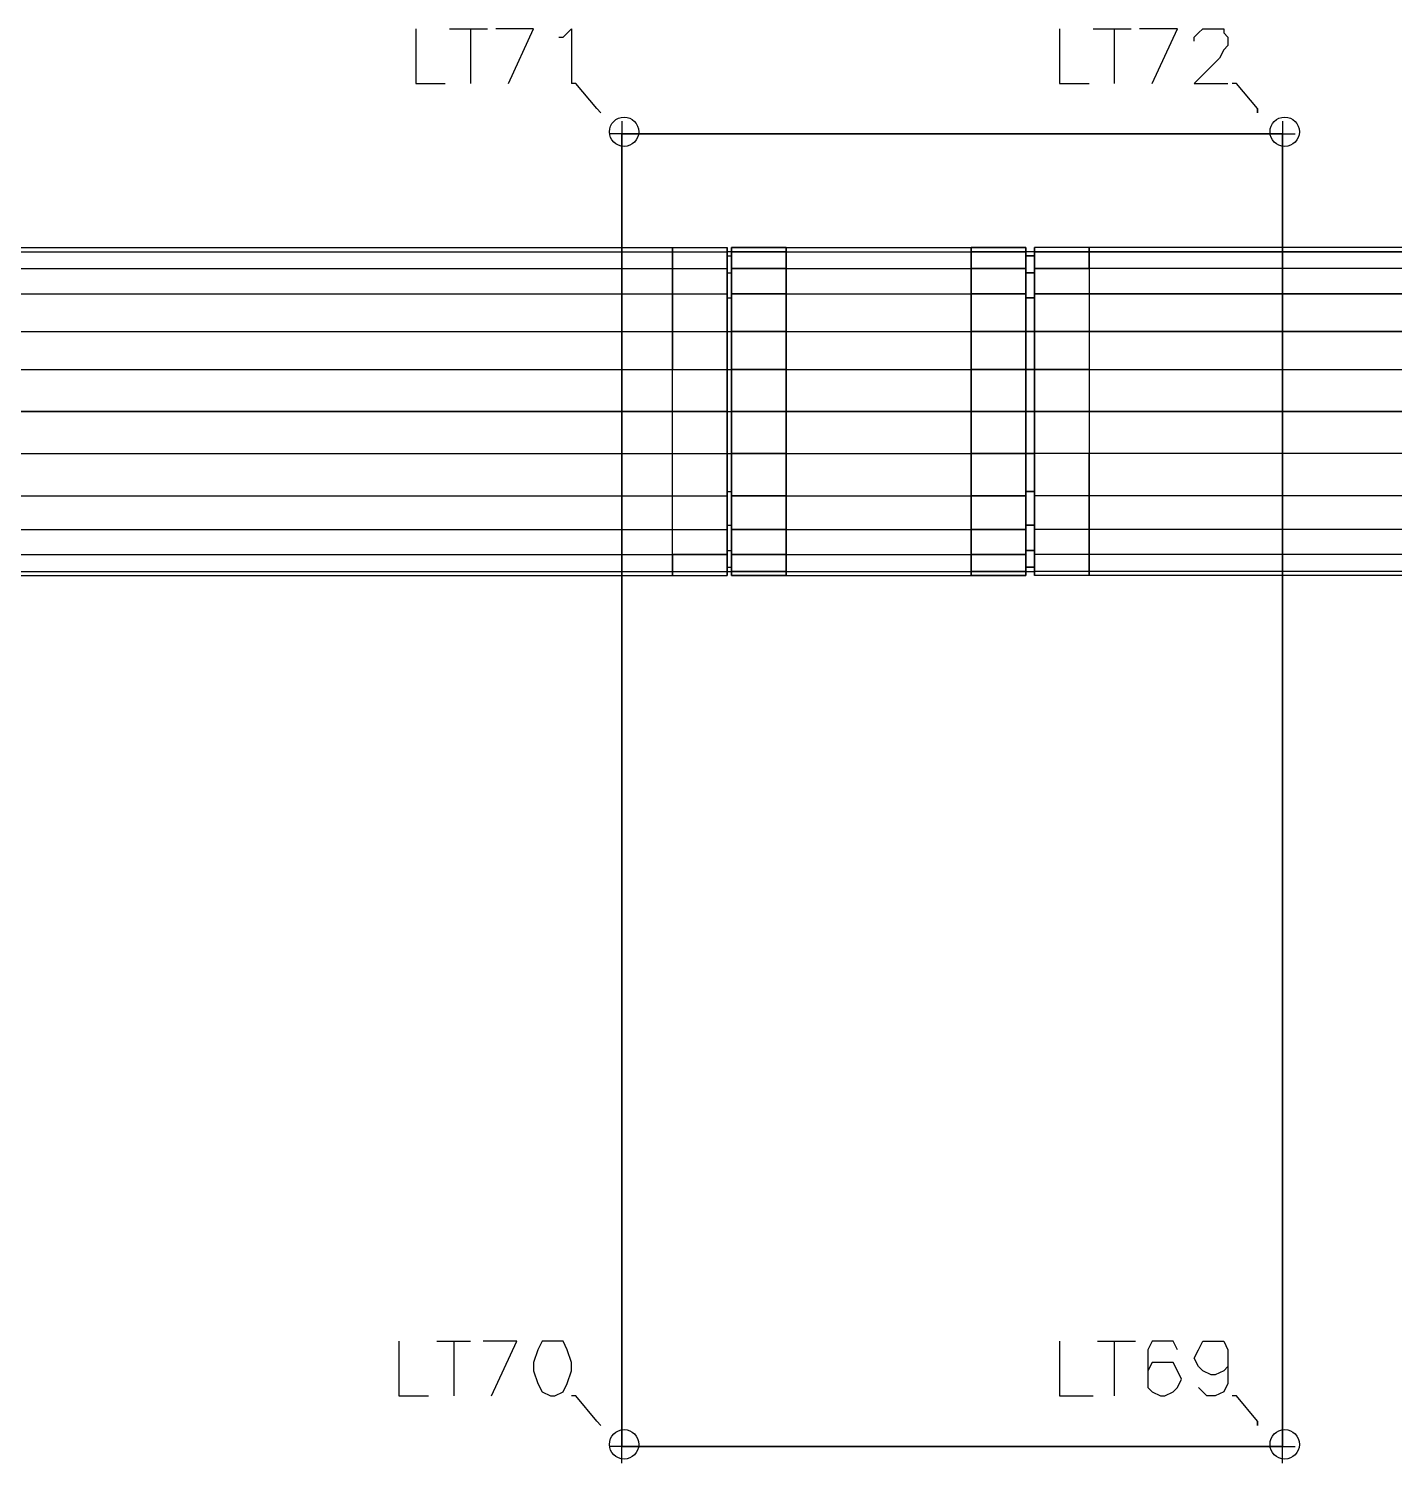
# Model space of a CAD drawing. Header units: metres. Extents: x 114 to 218, y 8 to 180.
# Drawn here: x 166.91 to 171.9, y 129.83 to 135.08 of the extents above; entities that cross this region are included whole.
import ezdxf

# ---------------------------------------------------------------- set-up
doc = ezdxf.new("R2010")
doc.units = ezdxf.units.M
doc.header["$MEASUREMENT"] = 0
for name, color, linetype in [('E-LIGHT', 7, 'Continuous'), ('E-LIGHT-CLRANCE', 7, 'Continuous'), ('E-TFP-LIGHT', 7, 'Continuous'), ('M-SA2S-Conn', 7, 'Continuous'), ('M-SA2S-Round', 7, 'Continuous')]:
    doc.layers.add(name, color=color, linetype=linetype)

msp = doc.modelspace()

# ---------------------------------------------------------------- linework, layer by layer
at = {"layer": 'E-LIGHT', "color": 5, "true_color": 0x0000ff}
for points in [[(171.4959, 129.8935), (169.081, 129.8935), (169.081, 134.6926), (171.4959, 134.6926), (169.081, 134.6926), (169.081, 129.8935), (171.4959, 129.8935)], [(169.081, 134.6926), (169.081, 134.6926)], [(169.081, 134.6926), (169.081, 134.6926)], [(171.4959, 134.6926), (171.4959, 129.8935), (171.4959, 134.6926)], [(171.4959, 134.6926), (171.4959, 134.6926)], [(171.4959, 134.6926), (171.4959, 134.6926)], [(169.081, 129.8935), (169.081, 129.8935)], [(169.081, 129.8935), (169.081, 129.8935)], [(171.4959, 129.8935), (171.4959, 129.8935)], [(171.4959, 129.8935), (171.4959, 129.8935)]]:
    msp.add_lwpolyline(points, dxfattribs=at)
at = {"layer": 'E-LIGHT-CLRANCE', "color": 150, "true_color": 0x007fff}
for points in [[(171.4959, 129.8935), (169.081, 129.8935), (169.081, 134.6926), (171.4959, 134.6926), (169.081, 134.6926), (169.081, 129.8935), (171.4959, 129.8935)], [(169.081, 134.6926), (169.081, 134.6926)], [(169.081, 134.6926), (169.081, 134.6926)], [(171.4959, 134.6926), (171.4959, 129.8935), (171.4959, 134.6926)], [(171.4959, 134.6926), (171.4959, 134.6926)], [(171.4959, 134.6926), (171.4959, 134.6926)], [(169.081, 129.8935), (169.081, 129.8935)], [(169.081, 129.8935), (169.081, 129.8935)], [(171.4959, 129.8935), (171.4959, 129.8935)], [(171.4959, 129.8935), (171.4959, 129.8935)]]:
    msp.add_lwpolyline(points, dxfattribs=at)
at = {"layer": 'E-TFP-LIGHT', "color": 5, "true_color": 0x0000ff}
for points in [[(168.3273, 135.0771), (168.3273, 134.8772), (168.435, 134.8772)], [(168.4504, 135.0771), (168.5888, 135.0771)], [(168.5273, 135.0771), (168.5273, 134.8772)], [(168.6657, 134.8772), (168.758, 135.0771), (168.6196, 135.0771)], [(168.8503, 135.0464), (168.8657, 135.0464), (168.8964, 135.0771), (168.8964, 134.8772)], [(170.6807, 135.0771), (170.6807, 134.8772), (170.7884, 134.8772)], [(170.8038, 135.0771), (170.9422, 135.0771)], [(170.8807, 135.0771), (170.8807, 134.8772)], [(171.0191, 134.8772), (171.1114, 135.0771), (170.973, 135.0771)], [(171.1729, 135.031), (171.1729, 135.0464), (171.1883, 135.0618), (171.2037, 135.0771), (171.2191, 135.0771), (171.2498, 135.0771), (171.2806, 135.0771), (171.2806, 135.0618), (171.296, 135.0464), (171.296, 135.0156), (171.2806, 135.0002), (171.2652, 134.9695), (171.1729, 134.8772), (171.296, 134.8772)], [(168.9887, 134.7849), (168.9118, 134.8772), (168.8964, 134.8772)], [(171.4037, 134.7849), (171.3268, 134.8772), (171.3114, 134.8772)], [(168.9887, 134.7849), (169.0041, 134.7695), (169.0041, 134.7695), (168.9887, 134.7849), (168.9887, 134.7849)], [(171.4037, 134.7849), (171.4037, 134.7695), (171.4037, 134.7695), (171.4037, 134.7849), (171.4037, 134.7849)], [(169.081, 134.7388), (169.081, 134.6926), (169.1272, 134.6926)], [(171.4959, 134.7388), (171.4959, 134.6926), (171.5421, 134.6926)], [(169.081, 134.6465), (169.081, 134.6926), (169.0349, 134.6926)], [(169.081, 134.6926), (169.081, 134.6926)], [(169.081, 134.6926), (169.081, 134.6926)], [(169.1272, 134.6926), (169.1272, 134.6926)], [(171.4959, 134.6465), (171.4959, 134.6926), (171.4498, 134.6926)], [(171.4959, 134.6926), (171.4959, 134.6926)], [(171.4959, 134.6926), (171.4959, 134.6926)], [(171.5421, 134.6926), (171.5421, 134.6926)], [(168.2658, 130.2781), (168.2658, 130.0781), (168.3735, 130.0781)], [(168.4042, 130.2781), (168.5273, 130.2781)], [(168.4657, 130.2781), (168.4657, 130.0781)], [(168.6042, 130.0781), (168.6965, 130.2781), (168.5734, 130.2781)], [(168.8195, 130.2781), (168.7888, 130.2781), (168.7734, 130.2473), (168.758, 130.2011), (168.758, 130.1704), (168.7734, 130.1242), (168.7888, 130.0935), (168.8195, 130.0781), (168.8349, 130.0781), (168.8657, 130.0935), (168.881, 130.1242), (168.8964, 130.1704), (168.8964, 130.2011), (168.881, 130.2473), (168.8657, 130.2781), (168.8349, 130.2781), (168.8195, 130.2781)], [(170.6807, 130.2781), (170.6807, 130.0781), (170.8038, 130.0781)], [(170.8191, 130.2781), (170.9576, 130.2781)], [(170.8807, 130.2781), (170.8807, 130.0781)], [(171.1114, 130.2473), (171.096, 130.2781), (171.0806, 130.2781), (171.0499, 130.2781), (171.0191, 130.2781), (171.0037, 130.2473), (171.0037, 130.2011), (171.0037, 130.1396), (171.0037, 130.1089), (171.0191, 130.0935), (171.0499, 130.0781), (171.0653, 130.0781), (171.096, 130.0935), (171.1114, 130.1089), (171.1268, 130.1396), (171.1114, 130.1704), (171.096, 130.2011), (171.0653, 130.2011), (171.0499, 130.2011), (171.0191, 130.2011), (171.0037, 130.1704), (171.0037, 130.1396)], [(171.296, 130.2165), (171.296, 130.1858), (171.2806, 130.1704), (171.2498, 130.155), (171.2345, 130.155), (171.2037, 130.1704), (171.1883, 130.1858), (171.1729, 130.2165), (171.1883, 130.2473), (171.2037, 130.2781), (171.2345, 130.2781), (171.2498, 130.2781), (171.2806, 130.2781), (171.296, 130.2473), (171.296, 130.2165), (171.296, 130.1704), (171.296, 130.1242), (171.2806, 130.0935), (171.2498, 130.0781), (171.2191, 130.0781), (171.2037, 130.0935), (171.1883, 130.1089)], [(168.9887, 129.9858), (168.9118, 130.0781), (168.8964, 130.0781)], [(171.4037, 129.9858), (171.3268, 130.0781), (171.3114, 130.0781)], [(168.9887, 129.9858), (169.0041, 129.9704), (169.0041, 129.9704), (168.9887, 129.9858), (168.9887, 129.9858)], [(171.4037, 129.9858), (171.4037, 129.9704), (171.4037, 129.9704), (171.4037, 129.9858), (171.4037, 129.9858)], [(169.081, 129.9397), (169.081, 129.8935), (169.1272, 129.8935)], [(171.4959, 129.9397), (171.4959, 129.8935), (171.5421, 129.8935)], [(169.081, 129.832), (169.081, 129.8935), (169.0349, 129.8935)], [(169.081, 129.8935), (169.081, 129.8935)], [(169.081, 129.8935), (169.081, 129.8935)], [(169.1272, 129.8935), (169.1272, 129.8935)], [(171.4959, 129.832), (171.4959, 129.8935), (171.4498, 129.8935)], [(171.4959, 129.8935), (171.4959, 129.8935)], [(171.4959, 129.8935), (171.4959, 129.8935)], [(171.5421, 129.8935), (171.5421, 129.8935)]]:
    msp.add_lwpolyline(points, dxfattribs=at)
for centre in [(169.0887, 134.7003), (171.5036, 134.7003), (169.0887, 129.9012), (171.5036, 129.9012)]:
    msp.add_circle(centre, 0.0538, dxfattribs=at)
at = {"layer": 'M-SA2S-Conn', "color": 5, "true_color": 0x0000ff}
for points in [[(169.2656, 133.1544), (169.2656, 133.0929), (169.2656, 133.0775), (169.2656, 133.0929), (169.2656, 133.1544), (169.2656, 133.2467), (169.2656, 133.3698), (169.2656, 133.5236), (169.2656, 133.6774), (169.2656, 133.8312), (169.2656, 133.9697), (169.2656, 134.1081), (169.2656, 134.2004), (169.2656, 134.2619), (169.2656, 134.2773), (169.2656, 134.2619), (169.2656, 134.2004), (169.2656, 134.1081), (169.2656, 133.9697), (169.2656, 133.8312)], [(169.2656, 134.2773), (169.4656, 134.2773)], [(169.2656, 134.2773), (169.2656, 134.2773)], [(169.4656, 133.9697), (169.4656, 134.1081), (169.4656, 134.2004), (169.4656, 134.2619), (169.4656, 134.2773), (169.4656, 134.2619), (169.4656, 134.2004), (169.4656, 134.1081), (169.4656, 133.9697), (169.4656, 133.8312), (169.4656, 133.6774), (169.4656, 133.5236), (169.4656, 133.3698), (169.4656, 133.2467), (169.4656, 133.1544), (169.4656, 133.0929), (169.4656, 133.0775), (169.4656, 133.0929), (169.4656, 133.1544)], [(169.4656, 134.2773), (169.4656, 134.2773)], [(169.6809, 134.2773), (169.4809, 134.2773)], [(169.4809, 133.8312), (169.4809, 133.9697), (169.4809, 134.1081), (169.4809, 134.2004), (169.4809, 134.2619), (169.4809, 134.2773), (169.4809, 134.2619), (169.4809, 134.2004), (169.4809, 134.1081), (169.4809, 133.9697), (169.4809, 133.8312), (169.4809, 133.6774), (169.4809, 133.5236), (169.4809, 133.3698), (169.4809, 133.2467), (169.4809, 133.1544), (169.4809, 133.0929), (169.4809, 133.0775), (169.4809, 133.0929), (169.4809, 133.1544), (169.4809, 133.2467), (169.4809, 133.3698), (169.4809, 133.5236), (169.4809, 133.6774), (169.4809, 133.8312)], [(169.4809, 134.2773), (169.4809, 134.2773)], [(169.6809, 133.2467), (169.6809, 133.1544), (169.6809, 133.0929), (169.6809, 133.0775), (169.6809, 133.0929), (169.6809, 133.1544), (169.6809, 133.2467), (169.6809, 133.3698), (169.6809, 133.5236), (169.6809, 133.6774), (169.6809, 133.8312), (169.6809, 133.9697), (169.6809, 134.1081), (169.6809, 134.2004), (169.6809, 134.2619), (169.6809, 134.2773), (169.6809, 134.2619), (169.6809, 134.2004), (169.6809, 134.1081), (169.6809, 133.9697), (169.6809, 133.8312), (169.6809, 133.6774), (169.6809, 133.5236), (169.6809, 133.3698), (169.6809, 133.2467)], [(169.6809, 134.2773), (169.6809, 134.2773)], [(170.3577, 134.1081), (170.3577, 134.2004), (170.3577, 134.2619), (170.3577, 134.2773), (170.3577, 134.2619), (170.3577, 134.2004), (170.3577, 134.1081), (170.3577, 133.9697), (170.3577, 133.8312), (170.3577, 133.6774), (170.3577, 133.5236), (170.3577, 133.3698), (170.3577, 133.2467), (170.3577, 133.1544), (170.3577, 133.0929), (170.3577, 133.0775), (170.3577, 133.0929), (170.3577, 133.1544), (170.3577, 133.2467), (170.3577, 133.3698), (170.3577, 133.5236), (170.3577, 133.6774), (170.3577, 133.8312), (170.3577, 133.9697), (170.3577, 134.1081)], [(170.5577, 134.2773), (170.3577, 134.2773)], [(170.3577, 134.2773), (170.3577, 134.2773)], [(170.5577, 133.3698), (170.5577, 133.2467), (170.5577, 133.1544), (170.5577, 133.0929), (170.5577, 133.0775), (170.5577, 133.0929), (170.5577, 133.1544), (170.5577, 133.2467), (170.5577, 133.3698), (170.5577, 133.5236), (170.5577, 133.6774), (170.5577, 133.8312), (170.5577, 133.9697), (170.5577, 134.1081), (170.5577, 134.2004), (170.5577, 134.2619), (170.5577, 134.2773), (170.5577, 134.2619), (170.5577, 134.2004)], [(170.5577, 134.2773), (170.5577, 134.2773)], [(170.7884, 134.2773), (170.5884, 134.2773)], [(170.5884, 133.3698), (170.5884, 133.2467), (170.5884, 133.1544), (170.5884, 133.0929), (170.5884, 133.0775), (170.5884, 133.0929), (170.5884, 133.1544), (170.5884, 133.2467), (170.5884, 133.3698), (170.5884, 133.5236), (170.5884, 133.6774), (170.5884, 133.8312), (170.5884, 133.9697), (170.5884, 134.1081), (170.5884, 134.2004), (170.5884, 134.2619), (170.5884, 134.2773), (170.5884, 134.2619), (170.5884, 134.2004)], [(170.5884, 134.2773), (170.5884, 134.2773)], [(170.7884, 134.2004), (170.7884, 134.2619), (170.7884, 134.2773), (170.7884, 134.2619), (170.7884, 134.2004), (170.7884, 134.1081), (170.7884, 133.9697), (170.7884, 133.8312), (170.7884, 133.6774), (170.7884, 133.5236), (170.7884, 133.3698), (170.7884, 133.2467), (170.7884, 133.1544), (170.7884, 133.0929), (170.7884, 133.0775), (170.7884, 133.0929), (170.7884, 133.1544), (170.7884, 133.2467), (170.7884, 133.3698), (170.7884, 133.5236)], [(170.7884, 134.2773), (170.7884, 134.2773)], [(169.2656, 134.2619), (169.4656, 134.2619)], [(169.2656, 134.2619), (169.4656, 134.2619)], [(169.2656, 134.2619), (169.2656, 134.2619)], [(169.2656, 134.2619), (169.2656, 134.2619)], [(169.4656, 134.2619), (169.4656, 134.2466), (169.4656, 134.185)], [(169.4809, 134.2619), (169.4656, 134.2619), (169.4656, 134.2466), (169.4809, 134.2466)], [(169.4656, 134.2619), (169.4656, 134.2619)], [(169.4656, 134.2619), (169.4656, 134.2619)], [(169.4656, 134.2619), (169.4656, 134.2619)], [(169.4656, 134.2466), (169.4809, 134.2466)], [(169.4656, 134.2466), (169.4656, 134.185), (169.4809, 134.185)], [(169.4656, 134.2466), (169.4656, 134.2466)], [(169.4656, 134.2466), (169.4656, 134.2466)], [(169.6809, 134.2619), (169.4809, 134.2619)], [(169.6809, 134.2619), (169.4809, 134.2619)], [(169.4809, 133.1083), (169.4809, 133.0929), (169.4809, 133.1083), (169.4809, 133.1698), (169.4809, 133.2621), (169.4809, 133.3852), (169.4809, 133.5236), (169.4809, 133.6774), (169.4809, 133.8312), (169.4809, 133.9697), (169.4809, 134.0927), (169.4809, 134.185), (169.4809, 134.2466), (169.4809, 134.2619), (169.4809, 134.2466), (169.4809, 134.185), (169.4809, 134.0927), (169.4809, 133.9697), (169.4809, 133.8312), (169.4809, 133.6774), (169.4809, 133.5236), (169.4809, 133.3852), (169.4809, 133.2621), (169.4809, 133.1698), (169.4809, 133.1083)], [(169.4809, 134.2619), (169.4809, 134.2619)], [(169.4809, 134.2619), (169.4809, 134.2619)], [(169.4809, 134.2619), (169.4809, 134.2619)], [(169.4809, 134.2466), (169.4809, 134.2466)], [(169.4809, 134.2466), (169.4809, 134.2466)], [(169.6809, 134.2619), (169.6809, 134.2619)], [(169.6809, 134.2619), (169.6809, 134.2619)], [(170.5577, 134.2619), (170.3577, 134.2619)], [(170.5577, 134.2619), (170.3577, 134.2619)], [(170.3577, 134.2619), (170.3577, 134.2619)], [(170.3577, 134.2619), (170.3577, 134.2619)], [(170.5884, 134.2619), (170.5577, 134.2619)], [(170.5577, 134.2466), (170.5577, 134.2619), (170.5577, 134.2466), (170.5577, 134.185), (170.5577, 134.0927), (170.5577, 133.9697), (170.5577, 133.8312), (170.5577, 133.6774), (170.5577, 133.5236), (170.5577, 133.3852), (170.5577, 133.2621), (170.5577, 133.1698), (170.5577, 133.1083), (170.5577, 133.0929), (170.5577, 133.1083), (170.5577, 133.1698), (170.5577, 133.2621), (170.5577, 133.3852), (170.5577, 133.5236), (170.5577, 133.6774), (170.5577, 133.8312), (170.5577, 133.9697), (170.5577, 134.0927), (170.5577, 134.185), (170.5577, 134.2466)], [(170.5577, 134.2619), (170.5577, 134.2619)], [(170.5577, 134.2619), (170.5577, 134.2619)], [(170.5577, 134.2619), (170.5577, 134.2619)], [(170.5577, 134.2466), (170.5884, 134.2466)], [(170.5884, 134.2466), (170.5577, 134.2466)], [(170.5577, 134.2466), (170.5577, 134.2466)], [(170.5577, 134.2466), (170.5577, 134.2466)], [(170.7884, 134.2619), (170.5884, 134.2619)], [(170.7884, 134.2619), (170.5884, 134.2619)], [(170.5884, 133.5236), (170.5884, 133.6774), (170.5884, 133.8312), (170.5884, 133.9697), (170.5884, 134.0927), (170.5884, 134.185), (170.5884, 134.2466), (170.5884, 134.2619), (170.5884, 134.2466), (170.5884, 134.185), (170.5884, 134.0927), (170.5884, 133.9697), (170.5884, 133.8312), (170.5884, 133.6774), (170.5884, 133.5236), (170.5884, 133.3852), (170.5884, 133.2621), (170.5884, 133.1698), (170.5884, 133.1083), (170.5884, 133.0929), (170.5884, 133.1083), (170.5884, 133.1698), (170.5884, 133.2621), (170.5884, 133.3852), (170.5884, 133.5236)], [(170.5884, 134.2619), (170.5884, 134.2619)], [(170.5884, 134.2619), (170.5884, 134.2619)], [(170.5884, 134.2619), (170.5884, 134.2619)], [(170.5884, 134.2466), (170.5884, 134.2466)], [(170.5884, 134.2466), (170.5884, 134.2466)], [(170.7884, 134.2619), (170.7884, 134.2619)], [(170.7884, 134.2619), (170.7884, 134.2619)], [(169.2656, 134.2004), (169.4656, 134.2004)], [(169.2656, 134.2004), (169.4656, 134.2004)], [(169.2656, 134.2004), (169.2656, 134.2004)], [(169.2656, 134.2004), (169.2656, 134.2004)], [(169.4656, 134.2004), (169.4656, 134.2004)], [(169.4656, 134.2004), (169.4656, 134.2004)], [(169.4656, 134.0927), (169.4656, 134.185), (169.4809, 134.185)], [(169.4656, 134.185), (169.4656, 134.0927), (169.4809, 134.0927)], [(169.4656, 134.185), (169.4656, 134.185)], [(169.4656, 134.185), (169.4656, 134.185)], [(169.6809, 134.2004), (169.4809, 134.2004)], [(169.6809, 134.2004), (169.4809, 134.2004)], [(169.4809, 134.2004), (169.4809, 134.2004)], [(169.4809, 134.2004), (169.4809, 134.2004)], [(169.4809, 134.185), (169.4809, 134.185)], [(169.4809, 134.185), (169.4809, 134.185)], [(169.6809, 134.2004), (169.6809, 134.2004)], [(169.6809, 134.2004), (169.6809, 134.2004)], [(170.5577, 134.1081), (170.5577, 134.2004), (170.3577, 134.2004)], [(170.5577, 134.2004), (170.3577, 134.2004)], [(170.3577, 134.2004), (170.3577, 134.2004)], [(170.3577, 134.2004), (170.3577, 134.2004)], [(170.5577, 134.2004), (170.5577, 134.2004)], [(170.5577, 134.2004), (170.5577, 134.2004)], [(170.5577, 134.185), (170.5884, 134.185)], [(170.5884, 134.185), (170.5577, 134.185)], [(170.5577, 134.185), (170.5577, 134.185)], [(170.5577, 134.185), (170.5577, 134.185)], [(170.7884, 134.2004), (170.7884, 134.1081), (170.5884, 134.1081), (170.5884, 134.2004), (170.7884, 134.2004)], [(170.7884, 134.2004), (170.5884, 134.2004)], [(170.5884, 134.2004), (170.5884, 134.2004)], [(170.5884, 134.2004), (170.5884, 134.2004)], [(170.5884, 134.185), (170.5884, 134.185)], [(170.5884, 134.185), (170.5884, 134.185)], [(170.7884, 134.2004), (170.7884, 134.2004)], [(170.7884, 134.2004), (170.7884, 134.2004)], [(169.2656, 134.1081), (169.4656, 134.1081)], [(169.2656, 134.1081), (169.4656, 134.1081)], [(169.2656, 134.1081), (169.2656, 134.1081)], [(169.2656, 134.1081), (169.2656, 134.1081)], [(169.4656, 134.1081), (169.4656, 134.1081)], [(169.4656, 134.1081), (169.4656, 134.1081)], [(169.4656, 133.9697), (169.4656, 134.0927), (169.4809, 134.0927)], [(169.4656, 134.0927), (169.4656, 133.9697), (169.4809, 133.9697)], [(169.4656, 134.0927), (169.4656, 134.0927)], [(169.4656, 134.0927), (169.4656, 134.0927)], [(169.6809, 134.1081), (169.4809, 134.1081)], [(169.6809, 134.1081), (169.4809, 134.1081)], [(169.4809, 134.1081), (169.4809, 134.1081)], [(169.4809, 134.1081), (169.4809, 134.1081)], [(169.4809, 134.0927), (169.4809, 134.0927)], [(169.4809, 134.0927), (169.4809, 134.0927)], [(169.6809, 134.1081), (169.6809, 134.1081)], [(169.6809, 134.1081), (169.6809, 134.1081)], [(170.5577, 133.9697), (170.5577, 134.1081), (170.3577, 134.1081)], [(170.5577, 134.1081), (170.3577, 134.1081)], [(170.3577, 134.1081), (170.3577, 134.1081)], [(170.3577, 134.1081), (170.3577, 134.1081)], [(170.5577, 134.1081), (170.5577, 134.1081)], [(170.5577, 134.1081), (170.5577, 134.1081)], [(170.5577, 134.0927), (170.5884, 134.0927)], [(170.5884, 134.0927), (170.5577, 134.0927)], [(170.5577, 134.0927), (170.5577, 134.0927)], [(170.5577, 134.0927), (170.5577, 134.0927)], [(170.7884, 134.1081), (170.7884, 133.9697), (170.5884, 133.9697), (170.5884, 134.1081)], [(170.7884, 134.1081), (170.5884, 134.1081)], [(170.5884, 134.1081), (170.5884, 134.1081)], [(170.5884, 134.1081), (170.5884, 134.1081)], [(170.5884, 134.0927), (170.5884, 134.0927)], [(170.5884, 134.0927), (170.5884, 134.0927)], [(170.7884, 134.1081), (170.7884, 134.1081)], [(170.7884, 134.1081), (170.7884, 134.1081)], [(169.2656, 133.9697), (169.4656, 133.9697), (169.4656, 133.8312)], [(169.2656, 133.9697), (169.4656, 133.9697)], [(169.2656, 133.9697), (169.2656, 133.9697)], [(169.2656, 133.9697), (169.2656, 133.9697)], [(169.4656, 133.8312), (169.4656, 133.9697), (169.4809, 133.9697)], [(169.4656, 133.9697), (169.4656, 133.8312), (169.4809, 133.8312)], [(169.4656, 133.9697), (169.4656, 133.9697)], [(169.4656, 133.9697), (169.4656, 133.9697)], [(169.4656, 133.9697), (169.4656, 133.9697)], [(169.4656, 133.9697), (169.4656, 133.9697)], [(169.6809, 133.9697), (169.4809, 133.9697)], [(169.4809, 133.9697), (169.6809, 133.9697)], [(169.4809, 133.9697), (169.4809, 133.9697)], [(169.4809, 133.9697), (169.4809, 133.9697)], [(169.4809, 133.9697), (169.4809, 133.9697)], [(169.4809, 133.9697), (169.4809, 133.9697)], [(169.6809, 133.9697), (169.6809, 133.9697)], [(169.6809, 133.9697), (169.6809, 133.9697)], [(170.5577, 133.8312), (170.5577, 133.9697), (170.3577, 133.9697)], [(170.5577, 133.9697), (170.3577, 133.9697)], [(170.3577, 133.9697), (170.3577, 133.9697)], [(170.3577, 133.9697), (170.3577, 133.9697)], [(170.5577, 133.9697), (170.5884, 133.9697)], [(170.5884, 133.9697), (170.5577, 133.9697)], [(170.5577, 133.9697), (170.5577, 133.9697)], [(170.5577, 133.9697), (170.5577, 133.9697)], [(170.5577, 133.9697), (170.5577, 133.9697)], [(170.5577, 133.9697), (170.5577, 133.9697)], [(170.7884, 133.9697), (170.7884, 133.8312), (170.5884, 133.8312), (170.5884, 133.9697)], [(170.7884, 133.9697), (170.5884, 133.9697)], [(170.5884, 133.9697), (170.5884, 133.9697)], [(170.5884, 133.9697), (170.5884, 133.9697)], [(170.5884, 133.9697), (170.5884, 133.9697)], [(170.5884, 133.9697), (170.5884, 133.9697)], [(170.7884, 133.9697), (170.7884, 133.9697)], [(170.7884, 133.9697), (170.7884, 133.9697)], [(169.2656, 133.6774), (169.2656, 133.8312), (169.4656, 133.8312), (169.4656, 133.6774)], [(169.2656, 133.8312), (169.4656, 133.8312)], [(169.2656, 133.8312), (169.2656, 133.8312)], [(169.2656, 133.8312), (169.2656, 133.8312)], [(169.4656, 133.6774), (169.4656, 133.8312), (169.4809, 133.8312)], [(169.4656, 133.8312), (169.4656, 133.6774), (169.4809, 133.6774)], [(169.4656, 133.8312), (169.4656, 133.8312)], [(169.4656, 133.8312), (169.4656, 133.8312)], [(169.4656, 133.8312), (169.4656, 133.8312)], [(169.4656, 133.8312), (169.4656, 133.8312)], [(169.6809, 133.8312), (169.4809, 133.8312)], [(169.6809, 133.8312), (169.4809, 133.8312)], [(169.4809, 133.8312), (169.4809, 133.8312)], [(169.4809, 133.8312), (169.4809, 133.8312)], [(169.4809, 133.8312), (169.4809, 133.8312)], [(169.4809, 133.8312), (169.4809, 133.8312)], [(169.6809, 133.8312), (169.6809, 133.8312)], [(169.6809, 133.8312), (169.6809, 133.8312)], [(170.5577, 133.6774), (170.5577, 133.8312), (170.3577, 133.8312)], [(170.5577, 133.8312), (170.3577, 133.8312)], [(170.3577, 133.8312), (170.3577, 133.8312)], [(170.3577, 133.8312), (170.3577, 133.8312)], [(170.5577, 133.8312), (170.5884, 133.8312)], [(170.5884, 133.8312), (170.5577, 133.8312)], [(170.5577, 133.8312), (170.5577, 133.8312)], [(170.5577, 133.8312), (170.5577, 133.8312)], [(170.5577, 133.8312), (170.5577, 133.8312)], [(170.5577, 133.8312), (170.5577, 133.8312)], [(170.7884, 133.8312), (170.7884, 133.6774), (170.5884, 133.6774), (170.5884, 133.8312)], [(170.7884, 133.8312), (170.5884, 133.8312)], [(170.5884, 133.8312), (170.5884, 133.8312)], [(170.5884, 133.8312), (170.5884, 133.8312)], [(170.5884, 133.8312), (170.5884, 133.8312)], [(170.5884, 133.8312), (170.5884, 133.8312)], [(170.7884, 133.8312), (170.7884, 133.8312)], [(170.7884, 133.8312), (170.7884, 133.8312)], [(169.2656, 133.5236), (169.2656, 133.6774), (169.4656, 133.6774), (169.4656, 133.5236)], [(169.2656, 133.6774), (169.4656, 133.6774)], [(169.2656, 133.6774), (169.2656, 133.6774)], [(169.2656, 133.6774), (169.2656, 133.6774)], [(169.4656, 133.5236), (169.4656, 133.6774), (169.4809, 133.6774)], [(169.4656, 133.6774), (169.4656, 133.5236), (169.4809, 133.5236)], [(169.4656, 133.6774), (169.4656, 133.6774)], [(169.4656, 133.6774), (169.4656, 133.6774)], [(169.4656, 133.6774), (169.4656, 133.6774)], [(169.4656, 133.6774), (169.4656, 133.6774)], [(169.6809, 133.6774), (169.4809, 133.6774)], [(169.6809, 133.6774), (169.4809, 133.6774)], [(169.4809, 133.6774), (169.4809, 133.6774)], [(169.4809, 133.6774), (169.4809, 133.6774)], [(169.4809, 133.6774), (169.4809, 133.6774)], [(169.4809, 133.6774), (169.4809, 133.6774)], [(169.6809, 133.6774), (169.6809, 133.6774)], [(169.6809, 133.6774), (169.6809, 133.6774)], [(170.5577, 133.5236), (170.5577, 133.6774), (170.3577, 133.6774)], [(170.5577, 133.6774), (170.3577, 133.6774)], [(170.3577, 133.6774), (170.3577, 133.6774)], [(170.3577, 133.6774), (170.3577, 133.6774)], [(170.5577, 133.6774), (170.5884, 133.6774)], [(170.5884, 133.6774), (170.5577, 133.6774)], [(170.5577, 133.6774), (170.5577, 133.6774)], [(170.5577, 133.6774), (170.5577, 133.6774)], [(170.5577, 133.6774), (170.5577, 133.6774)], [(170.5577, 133.6774), (170.5577, 133.6774)], [(170.7884, 133.6774), (170.7884, 133.5236), (170.5884, 133.5236), (170.5884, 133.6774)], [(170.7884, 133.6774), (170.5884, 133.6774)], [(170.5884, 133.6774), (170.5884, 133.6774)], [(170.5884, 133.6774), (170.5884, 133.6774)], [(170.5884, 133.6774), (170.5884, 133.6774)], [(170.5884, 133.6774), (170.5884, 133.6774)], [(170.7884, 133.6774), (170.7884, 133.6774)], [(170.7884, 133.6774), (170.7884, 133.6774)], [(169.2656, 133.3698), (169.2656, 133.5236), (169.4656, 133.5236), (169.4656, 133.3698)], [(169.2656, 133.5236), (169.4656, 133.5236)], [(169.2656, 133.5236), (169.2656, 133.5236)], [(169.2656, 133.5236), (169.2656, 133.5236)], [(169.4656, 133.3852), (169.4656, 133.5236), (169.4809, 133.5236)], [(169.4656, 133.5236), (169.4656, 133.3852), (169.4809, 133.3852)], [(169.4656, 133.5236), (169.4656, 133.5236)], [(169.4656, 133.5236), (169.4656, 133.5236)], [(169.4656, 133.5236), (169.4656, 133.5236)], [(169.4656, 133.5236), (169.4656, 133.5236)], [(169.6809, 133.5236), (169.4809, 133.5236)], [(169.6809, 133.5236), (169.4809, 133.5236)], [(169.4809, 133.5236), (169.4809, 133.5236)], [(169.4809, 133.5236), (169.4809, 133.5236)], [(169.4809, 133.5236), (169.4809, 133.5236)], [(169.4809, 133.5236), (169.4809, 133.5236)], [(169.6809, 133.5236), (169.6809, 133.5236)], [(169.6809, 133.5236), (169.6809, 133.5236)], [(170.3577, 133.3698), (170.5577, 133.3698), (170.5577, 133.5236), (170.3577, 133.5236)], [(170.5577, 133.5236), (170.3577, 133.5236)], [(170.3577, 133.5236), (170.3577, 133.5236)], [(170.3577, 133.5236), (170.3577, 133.5236)], [(170.5577, 133.5236), (170.5884, 133.5236)], [(170.5884, 133.5236), (170.5577, 133.5236)], [(170.5577, 133.5236), (170.5577, 133.5236)], [(170.5577, 133.5236), (170.5577, 133.5236)], [(170.5577, 133.5236), (170.5577, 133.5236)], [(170.5577, 133.5236), (170.5577, 133.5236)], [(170.7884, 133.3698), (170.5884, 133.3698), (170.5884, 133.5236)], [(170.7884, 133.5236), (170.5884, 133.5236)], [(170.5884, 133.5236), (170.5884, 133.5236)], [(170.5884, 133.5236), (170.5884, 133.5236)], [(170.5884, 133.5236), (170.5884, 133.5236)], [(170.5884, 133.5236), (170.5884, 133.5236)], [(170.7884, 133.5236), (170.7884, 133.5236)], [(170.7884, 133.5236), (170.7884, 133.5236)], [(169.4656, 133.2621), (169.4656, 133.3852), (169.4809, 133.3852)], [(169.4656, 133.3852), (169.4656, 133.2621), (169.4809, 133.2621)], [(169.4656, 133.3852), (169.4656, 133.3852)], [(169.4656, 133.3852), (169.4656, 133.3852)], [(169.4809, 133.3852), (169.4809, 133.3852)], [(169.4809, 133.3852), (169.4809, 133.3852)], [(170.5577, 133.3852), (170.5884, 133.3852)], [(170.5884, 133.3852), (170.5577, 133.3852)], [(170.5577, 133.3852), (170.5577, 133.3852)], [(170.5577, 133.3852), (170.5577, 133.3852)], [(170.5884, 133.3852), (170.5884, 133.3852)], [(170.5884, 133.3852), (170.5884, 133.3852)], [(169.2656, 133.2467), (169.2656, 133.3698), (169.4656, 133.3698), (169.4656, 133.2467)], [(169.2656, 133.3698), (169.4656, 133.3698)], [(169.2656, 133.3698), (169.2656, 133.3698)], [(169.2656, 133.3698), (169.2656, 133.3698)], [(169.4656, 133.3698), (169.4656, 133.3698)], [(169.4656, 133.3698), (169.4656, 133.3698)], [(169.6809, 133.3698), (169.4809, 133.3698)], [(169.6809, 133.3698), (169.4809, 133.3698)], [(169.4809, 133.3698), (169.4809, 133.3698)], [(169.4809, 133.3698), (169.4809, 133.3698)], [(169.6809, 133.3698), (169.6809, 133.3698)], [(169.6809, 133.3698), (169.6809, 133.3698)], [(170.5577, 133.3698), (170.3577, 133.3698)], [(170.3577, 133.3698), (170.3577, 133.3698)], [(170.3577, 133.3698), (170.3577, 133.3698)], [(170.5577, 133.3698), (170.5577, 133.3698)], [(170.5577, 133.3698), (170.5577, 133.3698)], [(170.7884, 133.3698), (170.5884, 133.3698)], [(170.5884, 133.3698), (170.5884, 133.3698)], [(170.5884, 133.3698), (170.5884, 133.3698)], [(170.7884, 133.3698), (170.7884, 133.3698)], [(170.7884, 133.3698), (170.7884, 133.3698)], [(169.2656, 133.1544), (169.2656, 133.2467), (169.4656, 133.2467), (169.4656, 133.1544), (169.2656, 133.1544)], [(169.2656, 133.2467), (169.4656, 133.2467)], [(169.2656, 133.2467), (169.2656, 133.2467)], [(169.2656, 133.2467), (169.2656, 133.2467)], [(169.4656, 133.1698), (169.4656, 133.2621), (169.4809, 133.2621)], [(169.4656, 133.2621), (169.4656, 133.1698), (169.4809, 133.1698)], [(169.4656, 133.2621), (169.4656, 133.2621)], [(169.4656, 133.2621), (169.4656, 133.2621)], [(169.4656, 133.2467), (169.4656, 133.2467)], [(169.4656, 133.2467), (169.4656, 133.2467)], [(169.4809, 133.2621), (169.4809, 133.2621)], [(169.4809, 133.2621), (169.4809, 133.2621)], [(169.6809, 133.2467), (169.4809, 133.2467)], [(169.6809, 133.2467), (169.4809, 133.2467)], [(169.4809, 133.2467), (169.4809, 133.2467)], [(169.4809, 133.2467), (169.4809, 133.2467)], [(169.6809, 133.2467), (169.6809, 133.2467)], [(169.6809, 133.2467), (169.6809, 133.2467)], [(170.5577, 133.2467), (170.3577, 133.2467)], [(170.5577, 133.2467), (170.3577, 133.2467)], [(170.3577, 133.2467), (170.3577, 133.2467)], [(170.3577, 133.2467), (170.3577, 133.2467)], [(170.5577, 133.2621), (170.5884, 133.2621)], [(170.5884, 133.2621), (170.5577, 133.2621)], [(170.5577, 133.2621), (170.5577, 133.2621)], [(170.5577, 133.2621), (170.5577, 133.2621)], [(170.5577, 133.2467), (170.5577, 133.2467)], [(170.5577, 133.2467), (170.5577, 133.2467)], [(170.5884, 133.2621), (170.5884, 133.2621)], [(170.5884, 133.2621), (170.5884, 133.2621)], [(170.7884, 133.2467), (170.5884, 133.2467)], [(170.7884, 133.2467), (170.5884, 133.2467)], [(170.5884, 133.2467), (170.5884, 133.2467)], [(170.5884, 133.2467), (170.5884, 133.2467)], [(170.7884, 133.2467), (170.7884, 133.2467)], [(170.7884, 133.2467), (170.7884, 133.2467)], [(169.2656, 133.1544), (169.4656, 133.1544)], [(169.2656, 133.1544), (169.2656, 133.1544)], [(169.2656, 133.1544), (169.2656, 133.1544)], [(169.4656, 133.1083), (169.4656, 133.1698), (169.4809, 133.1698)], [(169.4656, 133.1698), (169.4656, 133.1083), (169.4809, 133.1083)], [(169.4656, 133.1698), (169.4656, 133.1698)], [(169.4656, 133.1698), (169.4656, 133.1698)], [(169.4656, 133.1544), (169.4656, 133.1544)], [(169.4656, 133.1544), (169.4656, 133.1544)], [(169.4809, 133.1698), (169.4809, 133.1698)], [(169.4809, 133.1698), (169.4809, 133.1698)], [(169.6809, 133.1544), (169.4809, 133.1544)], [(169.6809, 133.1544), (169.4809, 133.1544)], [(169.4809, 133.1544), (169.4809, 133.1544)], [(169.4809, 133.1544), (169.4809, 133.1544)], [(169.6809, 133.1544), (169.6809, 133.1544)], [(169.6809, 133.1544), (169.6809, 133.1544)], [(170.5577, 133.1544), (170.3577, 133.1544)], [(170.5577, 133.1544), (170.3577, 133.1544)], [(170.3577, 133.1544), (170.3577, 133.1544)], [(170.3577, 133.1544), (170.3577, 133.1544)], [(170.5577, 133.1698), (170.5884, 133.1698)], [(170.5884, 133.1698), (170.5577, 133.1698)], [(170.5577, 133.1698), (170.5577, 133.1698)], [(170.5577, 133.1698), (170.5577, 133.1698)], [(170.5577, 133.1544), (170.5577, 133.1544)], [(170.5577, 133.1544), (170.5577, 133.1544)], [(170.5884, 133.1698), (170.5884, 133.1698)], [(170.5884, 133.1698), (170.5884, 133.1698)], [(170.7884, 133.1544), (170.5884, 133.1544)], [(170.7884, 133.1544), (170.5884, 133.1544)], [(170.5884, 133.1544), (170.5884, 133.1544)], [(170.5884, 133.1544), (170.5884, 133.1544)], [(170.7884, 133.1544), (170.7884, 133.1544)], [(170.7884, 133.1544), (170.7884, 133.1544)], [(169.2656, 133.0929), (169.4656, 133.0929)], [(169.2656, 133.0929), (169.4656, 133.0929)], [(169.2656, 133.0929), (169.2656, 133.0929)], [(169.2656, 133.0929), (169.2656, 133.0929)], [(169.2656, 133.0775), (169.4656, 133.0775)], [(169.2656, 133.0775), (169.2656, 133.0775)], [(169.4656, 133.0929), (169.4656, 133.1083), (169.4809, 133.1083)], [(169.4656, 133.1083), (169.4656, 133.0929), (169.4809, 133.0929)], [(169.4656, 133.1083), (169.4656, 133.1083)], [(169.4656, 133.1083), (169.4656, 133.1083)], [(169.4656, 133.0929), (169.4656, 133.0929)], [(169.4656, 133.0929), (169.4656, 133.0929)], [(169.4656, 133.0929), (169.4656, 133.0929)], [(169.4656, 133.0775), (169.4656, 133.0775)], [(169.4809, 133.1083), (169.4809, 133.1083)], [(169.4809, 133.1083), (169.4809, 133.1083)], [(169.6809, 133.0929), (169.4809, 133.0929)], [(169.6809, 133.0929), (169.4809, 133.0929)], [(169.4809, 133.0929), (169.4809, 133.0929)], [(169.4809, 133.0929), (169.4809, 133.0929)], [(169.4809, 133.0929), (169.4809, 133.0929)], [(169.6809, 133.0775), (169.4809, 133.0775)], [(169.4809, 133.0775), (169.4809, 133.0775)], [(169.6809, 133.0929), (169.6809, 133.0929)], [(169.6809, 133.0929), (169.6809, 133.0929)], [(169.6809, 133.0775), (169.6809, 133.0775)], [(170.5577, 133.0929), (170.3577, 133.0929)], [(170.5577, 133.0929), (170.3577, 133.0929)], [(170.3577, 133.0929), (170.3577, 133.0929)], [(170.3577, 133.0929), (170.3577, 133.0929)], [(170.5577, 133.0775), (170.3577, 133.0775)], [(170.3577, 133.0775), (170.3577, 133.0775)], [(170.5577, 133.1083), (170.5884, 133.1083)], [(170.5884, 133.1083), (170.5577, 133.1083)], [(170.5577, 133.1083), (170.5577, 133.1083)], [(170.5577, 133.1083), (170.5577, 133.1083)], [(170.5577, 133.0929), (170.5884, 133.0929)], [(170.5577, 133.0929), (170.5577, 133.0929)], [(170.5577, 133.0929), (170.5577, 133.0929)], [(170.5577, 133.0929), (170.5577, 133.0929)], [(170.5577, 133.0775), (170.5577, 133.0775)], [(170.5884, 133.1083), (170.5884, 133.1083)], [(170.5884, 133.1083), (170.5884, 133.1083)], [(170.7884, 133.0929), (170.5884, 133.0929)], [(170.7884, 133.0929), (170.5884, 133.0929)], [(170.5884, 133.0929), (170.5884, 133.0929)], [(170.5884, 133.0929), (170.5884, 133.0929)], [(170.5884, 133.0929), (170.5884, 133.0929)], [(170.7884, 133.0775), (170.5884, 133.0775)], [(170.5884, 133.0775), (170.5884, 133.0775)], [(170.7884, 133.0929), (170.7884, 133.0929)], [(170.7884, 133.0929), (170.7884, 133.0929)], [(170.7884, 133.0775), (170.7884, 133.0775)]]:
    msp.add_lwpolyline(points, dxfattribs=at)
at = {"layer": 'M-SA2S-Round', "color": 5, "true_color": 0x0000ff}
for points in [[(163.4513, 134.2773), (169.4656, 134.2773)], [(169.4656, 134.2004), (169.4656, 134.2619), (169.4656, 134.2773), (169.4656, 134.2619), (169.4656, 134.2004), (169.4656, 134.1081), (169.4656, 133.9697), (169.4656, 133.8312), (169.4656, 133.6774), (169.4656, 133.5236), (169.4656, 133.3698), (169.4656, 133.2467), (169.4656, 133.1544), (169.4656, 133.0929), (169.4656, 133.0775), (169.4656, 133.0929), (169.4656, 133.1544), (169.4656, 133.2467), (169.4656, 133.3698), (169.4656, 133.5236), (169.4656, 133.6774), (169.4656, 133.8312), (169.4656, 133.9697), (169.4656, 134.1081), (169.4656, 134.2004)], [(169.4656, 134.2773), (169.4656, 134.2773)], [(169.4809, 133.0929), (169.4809, 133.1544), (169.4809, 133.2467), (169.4809, 133.3698), (169.4809, 133.5236), (169.4809, 133.6774), (169.4809, 133.8312), (169.4809, 133.9697), (169.4809, 134.1081), (169.4809, 134.2004), (169.4809, 134.2619), (169.4809, 134.2773), (169.4809, 134.2619), (169.4809, 134.2004), (169.4809, 134.1081), (169.4809, 133.9697), (169.4809, 133.8312), (169.4809, 133.6774), (169.4809, 133.5236), (169.4809, 133.3698), (169.4809, 133.2467), (169.4809, 133.1544), (169.4809, 133.0929), (169.4809, 133.0775), (169.4809, 133.0929)], [(169.4809, 134.2773), (170.5577, 134.2773)], [(169.4809, 134.2773), (169.4809, 134.2773)], [(170.5577, 134.2619), (170.5577, 134.2773), (170.5577, 134.2619), (170.5577, 134.2004), (170.5577, 134.1081), (170.5577, 133.9697), (170.5577, 133.8312), (170.5577, 133.6774), (170.5577, 133.5236), (170.5577, 133.3698), (170.5577, 133.2467), (170.5577, 133.1544), (170.5577, 133.0929), (170.5577, 133.0775), (170.5577, 133.0929), (170.5577, 133.1544), (170.5577, 133.2467), (170.5577, 133.3698), (170.5577, 133.5236), (170.5577, 133.6774), (170.5577, 133.8312), (170.5577, 133.9697), (170.5577, 134.1081), (170.5577, 134.2004), (170.5577, 134.2619)], [(170.5577, 134.2773), (170.5577, 134.2773)], [(170.5884, 133.0775), (170.5884, 133.0929), (170.5884, 133.1544), (170.5884, 133.2467), (170.5884, 133.3698), (170.5884, 133.5236), (170.5884, 133.6774), (170.5884, 133.8312), (170.5884, 133.9697), (170.5884, 134.1081), (170.5884, 134.2004), (170.5884, 134.2619), (170.5884, 134.2773), (170.5884, 134.2619), (170.5884, 134.2004), (170.5884, 134.1081), (170.5884, 133.9697), (170.5884, 133.8312), (170.5884, 133.6774), (170.5884, 133.5236), (170.5884, 133.3698), (170.5884, 133.2467), (170.5884, 133.1544), (170.5884, 133.0929), (170.5884, 133.0775)], [(176.5873, 134.2773), (170.5884, 134.2773)], [(170.5884, 134.2773), (170.5884, 134.2773)], [(163.4513, 134.2619), (169.4656, 134.2619)], [(163.4513, 134.2619), (169.4656, 134.2619)], [(169.4656, 134.2619), (169.4656, 134.2619)], [(169.4656, 134.2619), (169.4656, 134.2619)], [(169.4809, 134.2619), (170.5577, 134.2619)], [(169.4809, 134.2619), (170.5577, 134.2619)], [(169.4809, 134.2619), (169.4809, 134.2619)], [(169.4809, 134.2619), (169.4809, 134.2619)], [(170.5577, 134.2619), (170.5577, 134.2619)], [(170.5577, 134.2619), (170.5577, 134.2619)], [(176.5873, 134.2619), (170.5884, 134.2619)], [(170.5884, 134.2619), (176.5873, 134.2619)], [(170.5884, 134.2619), (170.5884, 134.2619)], [(170.5884, 134.2619), (170.5884, 134.2619)], [(163.4513, 134.2004), (169.4656, 134.2004)], [(163.4513, 134.2004), (169.4656, 134.2004)], [(169.4656, 134.2004), (169.4656, 134.2004)], [(169.4656, 134.2004), (169.4656, 134.2004)], [(169.4809, 134.2004), (170.5577, 134.2004)], [(169.4809, 134.2004), (170.5577, 134.2004)], [(169.4809, 134.2004), (169.4809, 134.2004)], [(169.4809, 134.2004), (169.4809, 134.2004)], [(170.5577, 134.2004), (170.5577, 134.2004)], [(170.5577, 134.2004), (170.5577, 134.2004)], [(176.5873, 134.2004), (170.5884, 134.2004)], [(176.5873, 134.2004), (170.5884, 134.2004)], [(170.5884, 134.2004), (170.5884, 134.2004)], [(170.5884, 134.2004), (170.5884, 134.2004)], [(163.4513, 134.1081), (169.4656, 134.1081)], [(163.4513, 134.1081), (169.4656, 134.1081)], [(169.4656, 134.1081), (169.4656, 134.1081)], [(169.4656, 134.1081), (169.4656, 134.1081)], [(169.4809, 134.1081), (170.5577, 134.1081)], [(169.4809, 134.1081), (170.5577, 134.1081)], [(169.4809, 134.1081), (169.4809, 134.1081)], [(169.4809, 134.1081), (169.4809, 134.1081)], [(170.5577, 134.1081), (170.5577, 134.1081)], [(170.5577, 134.1081), (170.5577, 134.1081)], [(176.5873, 134.1081), (170.5884, 134.1081)], [(170.5884, 134.1081), (176.5873, 134.1081)], [(170.5884, 134.1081), (170.5884, 134.1081)], [(170.5884, 134.1081), (170.5884, 134.1081)], [(163.4513, 133.9697), (169.4656, 133.9697)], [(163.4513, 133.9697), (169.4656, 133.9697)], [(169.4656, 133.9697), (169.4656, 133.9697)], [(169.4656, 133.9697), (169.4656, 133.9697)], [(169.4809, 133.9697), (170.5577, 133.9697)], [(169.4809, 133.9697), (170.5577, 133.9697)], [(169.4809, 133.9697), (169.4809, 133.9697)], [(169.4809, 133.9697), (169.4809, 133.9697)], [(170.5577, 133.9697), (170.5577, 133.9697)], [(170.5577, 133.9697), (170.5577, 133.9697)], [(176.5873, 133.9697), (170.5884, 133.9697)], [(170.5884, 133.9697), (176.5873, 133.9697)], [(170.5884, 133.9697), (170.5884, 133.9697)], [(170.5884, 133.9697), (170.5884, 133.9697)], [(163.4513, 133.8312), (169.4656, 133.8312)], [(163.4513, 133.8312), (169.4656, 133.8312)], [(169.4656, 133.8312), (169.4656, 133.8312)], [(169.4656, 133.8312), (169.4656, 133.8312)], [(169.4809, 133.8312), (170.5577, 133.8312)], [(169.4809, 133.8312), (170.5577, 133.8312)], [(169.4809, 133.8312), (169.4809, 133.8312)], [(169.4809, 133.8312), (169.4809, 133.8312)], [(170.5577, 133.8312), (170.5577, 133.8312)], [(170.5577, 133.8312), (170.5577, 133.8312)], [(170.5884, 133.8312), (176.5873, 133.8312)], [(170.5884, 133.8312), (176.5873, 133.8312)], [(170.5884, 133.8312), (170.5884, 133.8312)], [(170.5884, 133.8312), (170.5884, 133.8312)], [(169.4656, 133.6774), (163.4513, 133.6774)], [(163.4513, 133.6774), (169.4656, 133.6774)], [(169.4656, 133.6774), (169.4656, 133.6774)], [(169.4656, 133.6774), (169.4656, 133.6774)], [(170.5577, 133.6774), (169.4809, 133.6774)], [(169.4809, 133.6774), (170.5577, 133.6774)], [(169.4809, 133.6774), (169.4809, 133.6774)], [(169.4809, 133.6774), (169.4809, 133.6774)], [(170.5577, 133.6774), (170.5577, 133.6774)], [(170.5577, 133.6774), (170.5577, 133.6774)], [(176.5873, 133.6774), (170.5884, 133.6774)], [(170.5884, 133.6774), (176.5873, 133.6774)], [(170.5884, 133.6774), (170.5884, 133.6774)], [(170.5884, 133.6774), (170.5884, 133.6774)], [(163.4513, 133.5236), (169.4656, 133.5236)], [(163.4513, 133.5236), (169.4656, 133.5236)], [(169.4656, 133.5236), (169.4656, 133.5236)], [(169.4656, 133.5236), (169.4656, 133.5236)], [(169.4809, 133.5236), (170.5577, 133.5236)], [(169.4809, 133.5236), (170.5577, 133.5236)], [(169.4809, 133.5236), (169.4809, 133.5236)], [(169.4809, 133.5236), (169.4809, 133.5236)], [(170.5577, 133.5236), (170.5577, 133.5236)], [(170.5577, 133.5236), (170.5577, 133.5236)], [(176.5873, 133.5236), (170.5884, 133.5236)], [(176.5873, 133.5236), (170.5884, 133.5236)], [(170.5884, 133.5236), (170.5884, 133.5236)], [(170.5884, 133.5236), (170.5884, 133.5236)], [(163.4513, 133.3698), (169.4656, 133.3698)], [(163.4513, 133.3698), (169.4656, 133.3698)], [(169.4656, 133.3698), (169.4656, 133.3698)], [(169.4656, 133.3698), (169.4656, 133.3698)], [(169.4809, 133.3698), (170.5577, 133.3698)], [(169.4809, 133.3698), (170.5577, 133.3698)], [(169.4809, 133.3698), (169.4809, 133.3698)], [(169.4809, 133.3698), (169.4809, 133.3698)], [(170.5577, 133.3698), (170.5577, 133.3698)], [(170.5577, 133.3698), (170.5577, 133.3698)], [(176.5873, 133.3698), (170.5884, 133.3698)], [(176.5873, 133.3698), (170.5884, 133.3698)], [(170.5884, 133.3698), (170.5884, 133.3698)], [(170.5884, 133.3698), (170.5884, 133.3698)], [(163.4513, 133.2467), (169.4656, 133.2467)], [(163.4513, 133.2467), (169.4656, 133.2467)], [(169.4656, 133.2467), (169.4656, 133.2467)], [(169.4656, 133.2467), (169.4656, 133.2467)], [(169.4809, 133.2467), (170.5577, 133.2467)], [(169.4809, 133.2467), (170.5577, 133.2467)], [(169.4809, 133.2467), (169.4809, 133.2467)], [(169.4809, 133.2467), (169.4809, 133.2467)], [(170.5577, 133.2467), (170.5577, 133.2467)], [(170.5577, 133.2467), (170.5577, 133.2467)], [(176.5873, 133.2467), (170.5884, 133.2467)], [(176.5873, 133.2467), (170.5884, 133.2467)], [(170.5884, 133.2467), (170.5884, 133.2467)], [(170.5884, 133.2467), (170.5884, 133.2467)], [(163.4513, 133.1544), (169.4656, 133.1544)], [(163.4513, 133.1544), (169.4656, 133.1544)], [(169.4656, 133.1544), (169.4656, 133.1544)], [(169.4656, 133.1544), (169.4656, 133.1544)], [(169.4809, 133.1544), (170.5577, 133.1544)], [(169.4809, 133.1544), (170.5577, 133.1544)], [(169.4809, 133.1544), (169.4809, 133.1544)], [(169.4809, 133.1544), (169.4809, 133.1544)], [(170.5577, 133.1544), (170.5577, 133.1544)], [(170.5577, 133.1544), (170.5577, 133.1544)], [(176.5873, 133.1544), (170.5884, 133.1544)], [(176.5873, 133.1544), (170.5884, 133.1544)], [(170.5884, 133.1544), (170.5884, 133.1544)], [(170.5884, 133.1544), (170.5884, 133.1544)], [(163.4513, 133.0929), (169.4656, 133.0929)], [(163.4513, 133.0929), (169.4656, 133.0929)], [(163.4513, 133.0775), (169.4656, 133.0775)], [(169.4656, 133.0929), (169.4656, 133.0929)], [(169.4656, 133.0929), (169.4656, 133.0929)], [(169.4656, 133.0775), (169.4656, 133.0775)], [(169.4809, 133.0929), (170.5577, 133.0929)], [(169.4809, 133.0929), (170.5577, 133.0929)], [(169.4809, 133.0929), (169.4809, 133.0929)], [(169.4809, 133.0929), (169.4809, 133.0929)], [(169.4809, 133.0775), (170.5577, 133.0775)], [(169.4809, 133.0775), (169.4809, 133.0775)], [(170.5577, 133.0929), (170.5577, 133.0929)], [(170.5577, 133.0929), (170.5577, 133.0929)], [(170.5577, 133.0775), (170.5577, 133.0775)], [(176.5873, 133.0929), (170.5884, 133.0929)], [(176.5873, 133.0929), (170.5884, 133.0929)], [(170.5884, 133.0929), (170.5884, 133.0929)], [(170.5884, 133.0929), (170.5884, 133.0929)], [(176.5873, 133.0775), (170.5884, 133.0775)], [(170.5884, 133.0775), (170.5884, 133.0775)]]:
    msp.add_lwpolyline(points, dxfattribs=at)

doc.saveas('drawing.dxf')
